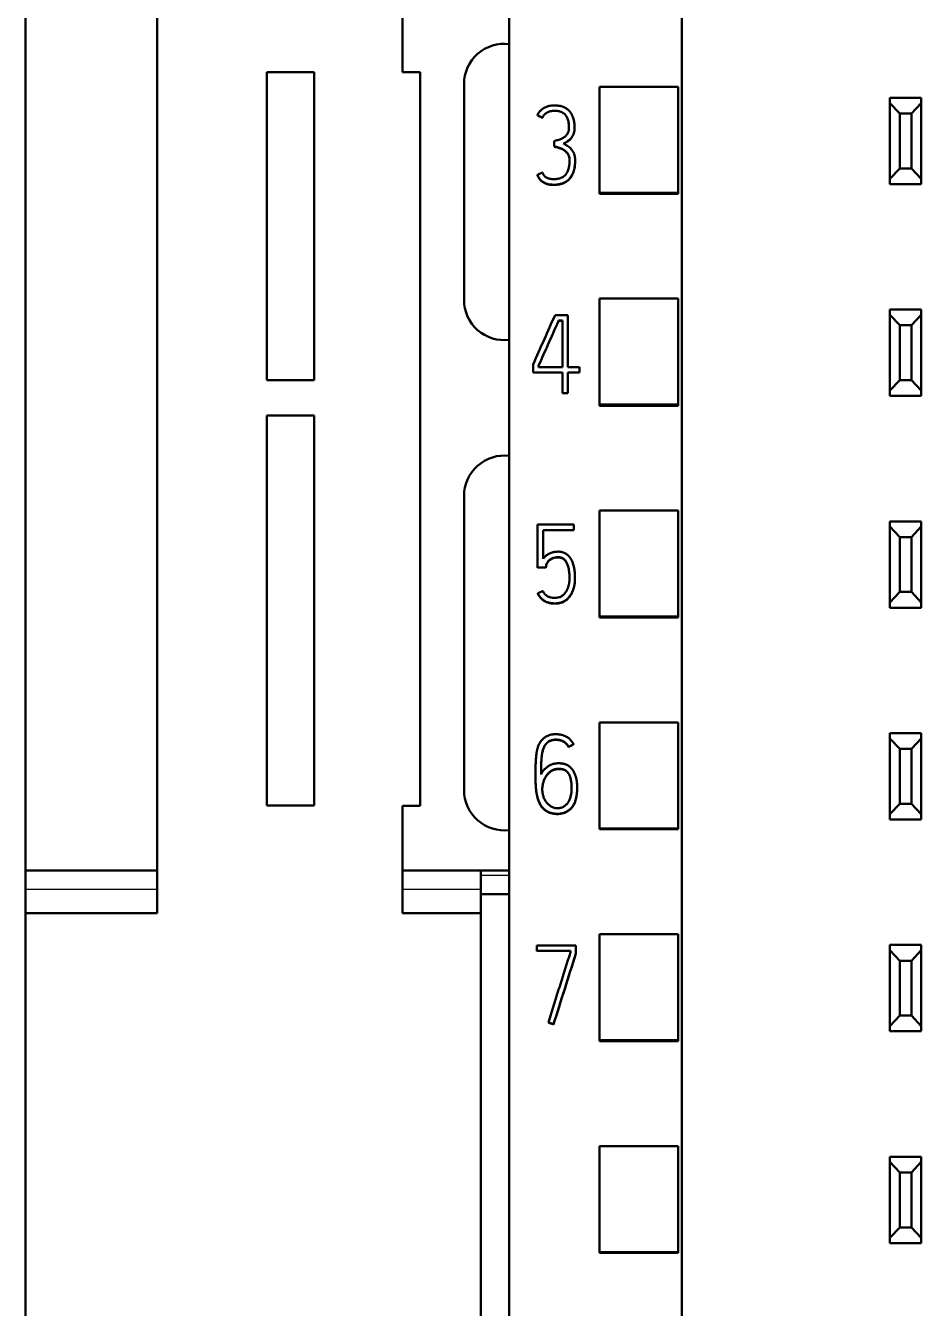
# Model space of a CAD drawing. Header units: millimetres. Extents: x 0 to 594, y 0 to 420.
# Drawn here: x 118.74 to 141.56, y 309.37 to 342.07 of the extents above; entities that cross this region are included whole.
import ezdxf

# ---------------------------------------------------------------- set-up
doc = ezdxf.new("R2010")
doc.units = ezdxf.units.MM
doc.layers.add('1', color=7, linetype='Continuous')

msp = doc.modelspace()

# ---------------------------------------------------------------- linework, layer by layer
at = {"layer": '1', "color": 7, "linetype": 'Continuous', "lineweight": 50}
for p, q in [((131.061, 360.313), (131.061, 246.895)), ((135.461, 358.032), (135.461, 249.217)), ((122.086, 343.624), (122.086, 319.44)), ((128.336, 340.882), (128.336, 343.624)), ((118.736, 342.532), (118.736, 320.532)), ((124.886, 333.035), (124.886, 340.882)), ((124.886, 340.882), (126.086, 340.882)), ((126.086, 340.882), (126.086, 333.035)), ((128.786, 340.882), (128.336, 340.882)), ((128.786, 322.182), (128.786, 340.882)), ((129.907, 340.582), (129.907, 335.082)), ((133.361, 337.81), (133.361, 340.513)), ((135.361, 340.513), (133.361, 340.513)), ((135.361, 337.81), (135.361, 340.513)), ((140.761, 340.232), (141.561, 340.232)), ((140.761, 340.099), (140.761, 340.232)), ((141.561, 340.232), (141.561, 340.099)), ((140.761, 338.166), (140.761, 340.099)), ((141.011, 339.832), (140.761, 340.099)), ((141.311, 339.832), (141.011, 339.832)), ((141.011, 339.832), (141.011, 338.432)), ((141.561, 340.099), (141.311, 339.832)), ((141.311, 338.432), (141.311, 339.832)), ((141.561, 340.099), (141.561, 338.166)), ((131.777, 339.79), (131.777, 339.784)), ((131.905, 339.726), (131.905, 339.72)), ((132.723, 339.472), (132.723, 339.478)), ((132.202, 339.127), (132.202, 339.121)), ((132.21, 338.989), (132.21, 338.982)), ((132.74, 338.622), (132.74, 338.628)), ((131.777, 338.268), (131.777, 338.261)), ((140.761, 338.166), (141.011, 338.432)), ((140.761, 338.032), (140.761, 338.166)), ((141.011, 338.432), (141.311, 338.432)), ((141.311, 338.432), (141.561, 338.166)), ((141.561, 338.166), (141.561, 338.032)), ((141.561, 338.032), (140.761, 338.032)), ((133.361, 337.781), (133.361, 337.81)), ((135.361, 337.81), (133.361, 337.81)), ((135.361, 337.781), (133.361, 337.781)), ((135.361, 337.781), (135.361, 337.81)), ((133.361, 332.409), (133.361, 335.112)), ((135.361, 335.112), (133.361, 335.112)), ((135.361, 332.409), (135.361, 335.112)), ((132.227, 334.693), (132.557, 334.693)), ((132.557, 334.693), (132.557, 333.367)), ((140.761, 334.832), (141.561, 334.832)), ((140.761, 334.699), (140.761, 334.832)), ((141.011, 334.432), (140.761, 334.699)), ((140.761, 332.766), (140.761, 334.699)), ((141.561, 334.699), (141.311, 334.432)), ((141.561, 334.832), (141.561, 334.699)), ((141.561, 334.699), (141.561, 332.766)), ((132.318, 334.555), (132.318, 334.549)), ((132.415, 334.555), (132.318, 334.555)), ((132.318, 334.549), (132.415, 334.549)), ((132.415, 333.367), (132.415, 334.555)), ((141.311, 334.432), (141.011, 334.432)), ((141.011, 334.432), (141.011, 333.032)), ((141.311, 333.032), (141.311, 334.432)), ((131.667, 333.229), (131.667, 333.433)), ((131.805, 333.403), (131.805, 333.367)), ((131.805, 333.367), (132.415, 333.367)), ((132.557, 333.367), (132.851, 333.367)), ((132.851, 333.367), (132.851, 333.229)), ((126.086, 333.035), (124.886, 333.035)), ((132.415, 333.229), (131.667, 333.229)), ((132.415, 332.701), (132.415, 333.229)), ((132.557, 333.229), (132.557, 332.701)), ((132.851, 333.229), (132.557, 333.229)), ((140.761, 332.766), (141.011, 333.032)), ((141.011, 333.032), (141.311, 333.032)), ((141.311, 333.032), (141.561, 332.766)), ((132.557, 332.701), (132.415, 332.701)), ((140.761, 332.632), (140.761, 332.766)), ((141.561, 332.632), (140.761, 332.632)), ((141.561, 332.766), (141.561, 332.632)), ((133.361, 332.381), (133.361, 332.409)), ((135.361, 332.409), (133.361, 332.409)), ((135.361, 332.381), (133.361, 332.381)), ((135.361, 332.381), (135.361, 332.409)), ((124.886, 322.185), (124.886, 332.13)), ((124.886, 332.13), (126.086, 332.13)), ((126.086, 332.13), (126.086, 322.185)), ((129.907, 322.582), (129.907, 330.082)), ((133.361, 327.007), (133.361, 329.71)), ((135.361, 329.71), (133.361, 329.71)), ((135.361, 327.007), (135.361, 329.71)), ((131.783, 329.349), (131.783, 328.254)), ((132.707, 329.349), (131.783, 329.349)), ((132.707, 329.211), (132.707, 329.349)), ((140.761, 329.432), (141.561, 329.432)), ((140.761, 329.299), (140.761, 329.432)), ((141.561, 329.432), (141.561, 329.299)), ((131.922, 328.476), (131.922, 329.211)), ((131.922, 329.211), (132.707, 329.211)), ((132.707, 329.211), (132.707, 329.205)), ((141.011, 329.032), (140.761, 329.299)), ((140.761, 327.366), (140.761, 329.299)), ((141.311, 329.032), (141.011, 329.032)), ((141.011, 329.032), (141.011, 327.632)), ((141.561, 329.299), (141.311, 329.032)), ((141.311, 327.632), (141.311, 329.032)), ((141.561, 329.299), (141.561, 327.366)), ((131.783, 328.254), (131.783, 328.248)), ((131.783, 328.254), (131.994, 328.254)), ((131.994, 328.254), (131.994, 328.248)), ((132.735, 327.99), (132.735, 327.996)), ((131.789, 327.599), (131.789, 327.593)), ((140.761, 327.366), (141.011, 327.632)), ((141.011, 327.632), (141.311, 327.632)), ((141.311, 327.632), (141.561, 327.366)), ((140.761, 327.232), (140.761, 327.366)), ((141.561, 327.232), (140.761, 327.232)), ((141.561, 327.366), (141.561, 327.232)), ((133.361, 326.981), (133.361, 327.007)), ((135.361, 327.007), (133.361, 327.007)), ((135.361, 326.981), (133.361, 326.981)), ((135.361, 326.981), (135.361, 327.007)), ((133.361, 321.606), (133.361, 324.308)), ((135.361, 324.308), (133.361, 324.308)), ((135.361, 321.606), (135.361, 324.308)), ((140.761, 324.032), (141.561, 324.032)), ((140.761, 323.899), (140.761, 324.032)), ((141.011, 323.632), (140.761, 323.899)), ((140.761, 321.966), (140.761, 323.899)), ((141.561, 323.899), (141.311, 323.632)), ((141.561, 324.032), (141.561, 323.899)), ((141.561, 323.899), (141.561, 321.966)), ((132.572, 323.686), (132.572, 323.68)), ((132.7, 323.752), (132.7, 323.746)), ((141.311, 323.632), (141.011, 323.632)), ((141.011, 323.632), (141.011, 322.232)), ((141.311, 322.232), (141.311, 323.632)), ((131.728, 322.948), (131.728, 322.942)), ((132.792, 322.649), (132.792, 322.655)), ((126.086, 322.185), (124.886, 322.185)), ((128.336, 319.44), (128.336, 322.182)), ((128.336, 322.182), (128.786, 322.182)), ((140.761, 321.966), (141.011, 322.232)), ((141.011, 322.232), (141.311, 322.232)), ((141.311, 322.232), (141.561, 321.966)), ((140.761, 321.832), (140.761, 321.966)), ((141.561, 321.832), (140.761, 321.832)), ((141.561, 321.966), (141.561, 321.832)), ((133.361, 321.582), (133.361, 321.606)), ((135.361, 321.606), (133.361, 321.606)), ((135.361, 321.582), (133.361, 321.582)), ((135.361, 321.582), (135.361, 321.606)), ((118.736, 320.532), (118.736, 320.05)), ((122.086, 320.532), (118.736, 320.532)), ((130.336, 320.532), (128.336, 320.532)), ((131.061, 320.532), (130.336, 320.532)), ((130.336, 320.404), (130.336, 319.932)), ((118.736, 320.05), (118.736, 319.44)), ((130.336, 319.932), (130.336, 301.866)), ((131.061, 319.932), (130.336, 319.932)), ((122.086, 319.44), (118.736, 319.44)), ((118.736, 319.44), (118.736, 304.497)), ((130.336, 319.44), (128.336, 319.44)), ((133.361, 316.204), (133.361, 318.906)), ((135.361, 318.906), (133.361, 318.906)), ((135.361, 316.204), (135.361, 318.906)), ((131.759, 318.479), (131.759, 318.62)), ((131.759, 318.62), (132.758, 318.62)), ((132.758, 318.62), (132.758, 318.418)), ((140.761, 318.632), (141.561, 318.632)), ((140.761, 318.499), (140.761, 318.632)), ((141.561, 318.632), (141.561, 318.499)), ((131.759, 318.479), (131.759, 318.473)), ((132.619, 318.479), (131.759, 318.479)), ((132.619, 318.44), (132.619, 318.479)), ((132.758, 318.418), (132.758, 318.412)), ((141.011, 318.232), (140.761, 318.499)), ((140.761, 316.566), (140.761, 318.499)), ((141.311, 318.232), (141.011, 318.232)), ((141.011, 318.232), (141.011, 316.832)), ((141.561, 318.499), (141.311, 318.232)), ((141.311, 316.832), (141.311, 318.232)), ((141.561, 318.499), (141.561, 316.566)), ((132.056, 316.659), (132.056, 316.653)), ((132.189, 316.615), (132.189, 316.608)), ((140.761, 316.566), (141.011, 316.832)), ((141.011, 316.832), (141.311, 316.832)), ((141.311, 316.832), (141.561, 316.566)), ((140.761, 316.432), (140.761, 316.566)), ((141.561, 316.432), (140.761, 316.432)), ((141.561, 316.566), (141.561, 316.432)), ((133.361, 316.182), (133.361, 316.204)), ((135.361, 316.204), (133.361, 316.204)), ((135.361, 316.182), (133.361, 316.182)), ((135.361, 316.182), (135.361, 316.204)), ((133.361, 310.803), (133.361, 313.505)), ((135.361, 313.505), (133.361, 313.505)), ((135.361, 310.803), (135.361, 313.505)), ((140.761, 313.232), (141.561, 313.232)), ((140.761, 313.099), (140.761, 313.232)), ((141.011, 312.832), (140.761, 313.099)), ((140.761, 311.166), (140.761, 313.099)), ((141.561, 313.099), (141.311, 312.832)), ((141.561, 313.232), (141.561, 313.099)), ((141.561, 313.099), (141.561, 311.166)), ((141.311, 312.832), (141.011, 312.832)), ((141.011, 312.832), (141.011, 311.432)), ((141.311, 311.432), (141.311, 312.832)), ((140.761, 311.166), (141.011, 311.432)), ((141.011, 311.432), (141.311, 311.432)), ((141.311, 311.432), (141.561, 311.166)), ((140.761, 311.032), (140.761, 311.166)), ((141.561, 311.032), (140.761, 311.032)), ((141.561, 311.166), (141.561, 311.032)), ((133.361, 310.782), (133.361, 310.803)), ((135.361, 310.803), (133.361, 310.803)), ((135.361, 310.782), (133.361, 310.782)), ((135.361, 310.782), (135.361, 310.803))]:
    msp.add_line(p, q, dxfattribs=at)
at = {"layer": '1', "color": 7, "linetype": 'Continuous', "lineweight": 25}
for p, q in [((131.061, 320.404), (130.336, 320.404)), ((122.086, 320.05), (118.736, 320.05)), ((130.336, 320.05), (128.336, 320.05))]:
    msp.add_line(p, q, dxfattribs=at)
at = {"layer": '1', "color": 7, "linetype": 'Continuous', "lineweight": 50}
for centre, start, end in [((130.936, 340.582), 83.025, 180), ((130.936, 335.082), 180, 276.975), ((130.936, 330.082), 83.025, 180), ((130.936, 322.582), 180, 276.975)]:
    msp.add_arc(centre, 1.029, start, end, dxfattribs=at)
for centre, major_axis, ratio, start_param, end_param in [((118.208, 242.325), (438.421, 990.891), 0.022739, 1.487509, 1.488786), ((127.828, 241.687), (311.804, 993.193), 0.017605, 1.49899, 1.500811), ((127.802, 241.241), (312.699, 996.069), 0.017657, 1.498788, 1.500604)]:
    msp.add_ellipse(centre, major_axis=major_axis, ratio=ratio, start_param=start_param, end_param=end_param, dxfattribs=at)
for points, knots in [([(132.44, 339.063), (132.458, 339.072), (132.476, 339.082), (132.511, 339.101), (132.528, 339.112), (132.553, 339.128), (132.561, 339.134), (132.577, 339.146), (132.584, 339.152), (132.599, 339.165), (132.607, 339.172), (132.621, 339.186), (132.628, 339.194), (132.648, 339.217), (132.659, 339.233), (132.675, 339.259), (132.68, 339.268), (132.688, 339.286), (132.693, 339.296), (132.704, 339.324), (132.709, 339.343), (132.718, 339.382), (132.72, 339.402), (132.723, 339.443), (132.723, 339.463), (132.723, 339.503), (132.723, 339.523), (132.719, 339.583), (132.713, 339.622), (132.7, 339.681), (132.695, 339.701), (132.683, 339.739), (132.668, 339.777), (132.65, 339.812), (132.628, 339.847), (132.617, 339.864), (132.591, 339.895), (132.571, 339.916), (132.548, 339.936), (132.532, 339.948), (132.523, 339.954), (132.481, 339.983), (132.445, 340), (132.396, 340.015), (132.386, 340.018), (132.367, 340.023), (132.337, 340.029), (132.287, 340.036), (132.247, 340.038), (132.207, 340.038), (132.186, 340.038), (132.126, 340.034), (132.087, 340.027), (132.038, 340.013), (132.029, 340.01), (132.01, 340.003), (132, 340), (131.972, 339.987), (131.936, 339.969), (131.903, 339.945), (131.88, 339.926), (131.872, 339.919), (131.857, 339.905), (131.85, 339.898), (131.83, 339.876), (131.818, 339.86), (131.801, 339.835), (131.796, 339.826), (131.786, 339.808), (131.782, 339.799), (131.777, 339.79)], [0, 0, 0, 0, 0.03125, 0.03125, 0.0625, 0.0625, 0.078125, 0.078125, 0.09375, 0.09375, 0.109375, 0.109375, 0.125, 0.125, 0.15625, 0.15625, 0.171875, 0.171875, 0.1875, 0.1875, 0.21875, 0.21875, 0.25, 0.25, 0.28125, 0.28125, 0.3125, 0.3125, 0.375, 0.375, 0.40625, 0.40625, 0.4375, 0.46875, 0.46875, 0.5, 0.5, 0.53125, 0.546875, 0.546875, 0.5625, 0.5625, 0.625, 0.625, 0.640625, 0.640625, 0.65625, 0.6875, 0.71875, 0.71875, 0.75, 0.75, 0.8125, 0.8125, 0.828125, 0.828125, 0.84375, 0.84375, 0.875, 0.90625, 0.90625, 0.921875, 0.921875, 0.9375, 0.9375, 0.96875, 0.96875, 0.984375, 0.984375, 1, 1, 1, 1]), ([(131.905, 339.726), (131.913, 339.741), (131.921, 339.755), (131.939, 339.782), (131.949, 339.795), (131.967, 339.813), (131.973, 339.818), (131.985, 339.829), (131.992, 339.834), (132.005, 339.844), (132.012, 339.849), (132.026, 339.857), (132.033, 339.861), (132.056, 339.872), (132.071, 339.878), (132.103, 339.887), (132.119, 339.891), (132.152, 339.896), (132.168, 339.898), (132.202, 339.9), (132.218, 339.9), (132.268, 339.899), (132.301, 339.896), (132.341, 339.886), (132.349, 339.884), (132.365, 339.879), (132.373, 339.876), (132.396, 339.867), (132.411, 339.86), (132.432, 339.846), (132.439, 339.841), (132.452, 339.831), (132.458, 339.826), (132.476, 339.809), (132.487, 339.797), (132.503, 339.777), (132.507, 339.77), (132.517, 339.757), (132.53, 339.736), (132.541, 339.714), (132.553, 339.683), (132.558, 339.667), (132.567, 339.635), (132.571, 339.619), (132.579, 339.571), (132.581, 339.538), (132.582, 339.489), (132.582, 339.472), (132.581, 339.439), (132.579, 339.423), (132.575, 339.398), (132.574, 339.39), (132.569, 339.374), (132.567, 339.366), (132.558, 339.343), (132.551, 339.328), (132.538, 339.307), (132.533, 339.3), (132.523, 339.287), (132.517, 339.281), (132.506, 339.269), (132.501, 339.263), (132.489, 339.251), (132.482, 339.246), (132.463, 339.23), (132.449, 339.221), (132.421, 339.204), (132.406, 339.196), (132.376, 339.183), (132.361, 339.177), (132.329, 339.166), (132.313, 339.161), (132.266, 339.146), (132.234, 339.136), (132.202, 339.127)], [0, 0, 0, 0, 0.03125, 0.03125, 0.0625, 0.0625, 0.078125, 0.078125, 0.09375, 0.09375, 0.109375, 0.109375, 0.125, 0.125, 0.15625, 0.15625, 0.1875, 0.1875, 0.21875, 0.21875, 0.25, 0.25, 0.3125, 0.3125, 0.328125, 0.328125, 0.34375, 0.34375, 0.375, 0.375, 0.390625, 0.390625, 0.40625, 0.40625, 0.4375, 0.4375, 0.453125, 0.453125, 0.46875, 0.5, 0.5, 0.53125, 0.53125, 0.5625, 0.5625, 0.625, 0.625, 0.65625, 0.65625, 0.6875, 0.6875, 0.703125, 0.703125, 0.71875, 0.71875, 0.75, 0.75, 0.765625, 0.765625, 0.78125, 0.78125, 0.796875, 0.796875, 0.8125, 0.8125, 0.84375, 0.84375, 0.875, 0.875, 0.90625, 0.90625, 0.9375, 0.9375, 1, 1, 1, 1]), ([(132.582, 339.483), (132.582, 339.487), (132.582, 339.492), (132.582, 339.529), (132.579, 339.561), (132.572, 339.604), (132.57, 339.615), (132.568, 339.626)], [0, 0, 0, 0, 0.087818, 0.087818, 0.771228, 0.771228, 1, 1, 1, 1]), ([(132.629, 339.189), (132.618, 339.177), (132.606, 339.165), (132.586, 339.147), (132.578, 339.141), (132.562, 339.128), (132.554, 339.122), (132.529, 339.106), (132.511, 339.096), (132.476, 339.076), (132.459, 339.066), (132.44, 339.057)], [0, 0, 0, 0, 0.218648, 0.218648, 0.348874, 0.348874, 0.479099, 0.479099, 0.739549, 0.739549, 1, 1, 1, 1]), ([(131.777, 338.268), (131.786, 338.248), (131.796, 338.23), (131.817, 338.193), (131.828, 338.176), (131.848, 338.151), (131.855, 338.143), (131.869, 338.128), (131.877, 338.121), (131.901, 338.101), (131.918, 338.088), (131.946, 338.072), (131.955, 338.068), (131.974, 338.058), (131.984, 338.054), (132.013, 338.043), (132.033, 338.036), (132.074, 338.026), (132.095, 338.023), (132.137, 338.018), (132.158, 338.017), (132.2, 338.016), (132.221, 338.016), (132.262, 338.019), (132.283, 338.021), (132.315, 338.025), (132.325, 338.027), (132.346, 338.031), (132.356, 338.033), (132.387, 338.041), (132.407, 338.048), (132.436, 338.059), (132.446, 338.063), (132.465, 338.072), (132.474, 338.077), (132.502, 338.092), (132.519, 338.104), (132.553, 338.129), (132.568, 338.143), (132.598, 338.173), (132.611, 338.189), (132.636, 338.223), (132.648, 338.241), (132.663, 338.268), (132.668, 338.278), (132.677, 338.297), (132.681, 338.306), (132.701, 338.355), (132.713, 338.395), (132.725, 338.456), (132.729, 338.477), (132.734, 338.518), (132.736, 338.539), (132.739, 338.581), (132.74, 338.602), (132.74, 338.643), (132.74, 338.664), (132.737, 338.706), (132.734, 338.726), (132.727, 338.757), (132.725, 338.768), (132.719, 338.788), (132.715, 338.798), (132.704, 338.828), (132.695, 338.847), (132.679, 338.874), (132.673, 338.883), (132.661, 338.901), (132.654, 338.909), (132.634, 338.933), (132.619, 338.948), (132.586, 338.975), (132.569, 338.987), (132.533, 339.011), (132.515, 339.022), (132.478, 339.043), (132.459, 339.053), (132.44, 339.063)], [0, 0, 0, 0, 0.03125, 0.03125, 0.0625, 0.0625, 0.078125, 0.078125, 0.09375, 0.09375, 0.125, 0.125, 0.140625, 0.140625, 0.15625, 0.15625, 0.1875, 0.1875, 0.21875, 0.21875, 0.25, 0.25, 0.28125, 0.28125, 0.3125, 0.3125, 0.328125, 0.328125, 0.34375, 0.34375, 0.375, 0.375, 0.390625, 0.390625, 0.40625, 0.40625, 0.4375, 0.4375, 0.46875, 0.46875, 0.5, 0.5, 0.53125, 0.53125, 0.546875, 0.546875, 0.5625, 0.5625, 0.625, 0.625, 0.65625, 0.65625, 0.6875, 0.6875, 0.71875, 0.71875, 0.75, 0.75, 0.78125, 0.78125, 0.796875, 0.796875, 0.8125, 0.8125, 0.84375, 0.84375, 0.859375, 0.859375, 0.875, 0.875, 0.90625, 0.90625, 0.9375, 0.9375, 0.96875, 0.96875, 1, 1, 1, 1]), ([(132.21, 338.989), (132.244, 338.983), (132.278, 338.975), (132.327, 338.961), (132.344, 338.956), (132.376, 338.944), (132.392, 338.938), (132.415, 338.926), (132.423, 338.922), (132.438, 338.914), (132.445, 338.909), (132.467, 338.896), (132.481, 338.885), (132.501, 338.868), (132.507, 338.862), (132.519, 338.85), (132.525, 338.844), (132.542, 338.824), (132.552, 338.81), (132.565, 338.788), (132.569, 338.78), (132.576, 338.764), (132.579, 338.756), (132.588, 338.732), (132.592, 338.715), (132.597, 338.681), (132.598, 338.664), (132.599, 338.629), (132.599, 338.612), (132.596, 338.561), (132.592, 338.527), (132.583, 338.476), (132.58, 338.459), (132.572, 338.426), (132.567, 338.409), (132.556, 338.376), (132.549, 338.36), (132.538, 338.337), (132.534, 338.329), (132.526, 338.314), (132.521, 338.307), (132.497, 338.271), (132.473, 338.246), (132.438, 338.22), (132.431, 338.215), (132.416, 338.206), (132.409, 338.202), (132.385, 338.191), (132.369, 338.184), (132.336, 338.174), (132.319, 338.17), (132.285, 338.163), (132.251, 338.159), (132.217, 338.157), (132.182, 338.157), (132.165, 338.158), (132.13, 338.161), (132.113, 338.163), (132.079, 338.17), (132.062, 338.174), (132.03, 338.187), (132.015, 338.195), (131.993, 338.209), (131.986, 338.215), (131.973, 338.226), (131.967, 338.232), (131.955, 338.245), (131.949, 338.251), (131.939, 338.265), (131.934, 338.272), (131.92, 338.294), (131.912, 338.31), (131.905, 338.326)], [0, 0, 0, 0, 0.0625, 0.0625, 0.09375, 0.09375, 0.125, 0.125, 0.140625, 0.140625, 0.15625, 0.15625, 0.1875, 0.1875, 0.203125, 0.203125, 0.21875, 0.21875, 0.25, 0.25, 0.265625, 0.265625, 0.28125, 0.28125, 0.3125, 0.3125, 0.34375, 0.34375, 0.375, 0.375, 0.4375, 0.4375, 0.46875, 0.46875, 0.5, 0.5, 0.53125, 0.53125, 0.546875, 0.546875, 0.5625, 0.5625, 0.625, 0.625, 0.640625, 0.640625, 0.65625, 0.65625, 0.6875, 0.6875, 0.71875, 0.71875, 0.75, 0.78125, 0.78125, 0.8125, 0.8125, 0.84375, 0.84375, 0.875, 0.875, 0.90625, 0.90625, 0.921875, 0.921875, 0.9375, 0.9375, 0.953125, 0.953125, 0.96875, 0.96875, 1, 1, 1, 1]), ([(132.599, 338.625), (132.599, 338.63), (132.599, 338.635), (132.598, 338.649), (132.598, 338.658), (132.597, 338.675), (132.596, 338.684), (132.592, 338.709), (132.588, 338.726), (132.579, 338.75), (132.576, 338.758), (132.569, 338.774), (132.565, 338.781), (132.551, 338.804), (132.541, 338.818), (132.519, 338.844), (132.507, 338.857), (132.481, 338.879), (132.467, 338.889), (132.438, 338.908), (132.423, 338.916), (132.392, 338.932), (132.376, 338.938), (132.344, 338.95), (132.327, 338.955), (132.278, 338.969), (132.244, 338.977), (132.21, 338.982)], [0, 0, 0, 0, 0.026635, 0.026635, 0.070879, 0.070879, 0.115123, 0.115123, 0.20361, 0.20361, 0.247854, 0.247854, 0.292098, 0.292098, 0.380586, 0.380586, 0.469074, 0.469074, 0.557561, 0.557561, 0.646049, 0.646049, 0.734537, 0.734537, 0.823025, 0.823025, 1, 1, 1, 1]), ([(132.735, 338.52), (132.734, 338.511), (132.733, 338.503), (132.729, 338.474), (132.726, 338.453), (132.713, 338.392), (132.702, 338.352), (132.683, 338.304), (132.678, 338.294), (132.669, 338.275), (132.665, 338.266), (132.649, 338.238), (132.638, 338.22), (132.614, 338.186), (132.6, 338.17), (132.578, 338.147), (132.571, 338.14), (132.555, 338.125), (132.547, 338.119), (132.522, 338.099), (132.504, 338.088), (132.477, 338.072), (132.468, 338.067), (132.448, 338.058), (132.439, 338.054), (132.389, 338.034), (132.349, 338.024), (132.286, 338.015), (132.265, 338.013), (132.223, 338.01), (132.202, 338.01), (132.159, 338.011), (132.138, 338.012), (132.107, 338.015), (132.096, 338.017), (132.075, 338.02), (132.065, 338.022), (132.034, 338.03), (132.014, 338.036), (131.985, 338.048), (131.975, 338.052), (131.956, 338.061), (131.946, 338.066), (131.919, 338.082), (131.901, 338.094), (131.877, 338.114), (131.87, 338.122), (131.855, 338.137), (131.848, 338.145), (131.828, 338.17), (131.817, 338.187), (131.796, 338.224), (131.786, 338.242), (131.777, 338.261)], [0, 0, 0, 0, 0.018898, 0.018898, 0.065617, 0.065617, 0.159055, 0.159055, 0.182415, 0.182415, 0.205774, 0.205774, 0.252494, 0.252494, 0.299213, 0.299213, 0.322572, 0.322572, 0.345932, 0.345932, 0.392651, 0.392651, 0.416011, 0.416011, 0.43937, 0.43937, 0.532809, 0.532809, 0.579528, 0.579528, 0.626247, 0.626247, 0.672966, 0.672966, 0.696326, 0.696326, 0.719685, 0.719685, 0.766404, 0.766404, 0.789764, 0.789764, 0.813123, 0.813123, 0.859843, 0.859843, 0.883202, 0.883202, 0.906562, 0.906562, 0.953281, 0.953281, 1, 1, 1, 1]), ([(132.318, 334.555), (132.308, 334.531), (132.297, 334.507), (132.276, 334.459), (132.266, 334.435), (132.234, 334.363), (132.213, 334.315), (132.17, 334.218), (132.149, 334.17), (132.106, 334.074), (132.085, 334.026), (132.042, 333.93), (132.02, 333.882), (131.977, 333.786), (131.956, 333.738), (131.913, 333.642), (131.892, 333.594), (131.86, 333.523), (131.849, 333.499), (131.832, 333.463), (131.827, 333.451), (131.816, 333.427), (131.811, 333.415), (131.805, 333.403)], [0, 0, 0, 0, 0.0625, 0.0625, 0.125, 0.125, 0.25, 0.25, 0.375, 0.375, 0.5, 0.5, 0.625, 0.625, 0.75, 0.75, 0.875, 0.875, 0.9375, 0.9375, 0.96875, 0.96875, 1, 1, 1, 1]), ([(131.805, 333.397), (131.811, 333.409), (131.816, 333.421), (131.827, 333.444), (131.832, 333.456), (131.849, 333.492), (131.86, 333.516), (131.892, 333.588), (131.913, 333.636), (131.956, 333.732), (131.977, 333.78), (132.02, 333.876), (132.042, 333.924), (132.085, 334.02), (132.106, 334.068), (132.149, 334.164), (132.17, 334.212), (132.213, 334.308), (132.234, 334.357), (132.266, 334.429), (132.276, 334.453), (132.297, 334.501), (132.308, 334.525), (132.318, 334.549)], [0, 0, 0, 0, 0.03125, 0.03125, 0.0625, 0.0625, 0.125, 0.125, 0.25, 0.25, 0.375, 0.375, 0.5, 0.5, 0.625, 0.625, 0.75, 0.75, 0.875, 0.875, 0.9375, 0.9375, 1, 1, 1, 1]), ([(131.789, 327.599), (131.801, 327.573), (131.814, 327.547), (131.839, 327.512), (131.847, 327.5), (131.866, 327.478), (131.876, 327.467), (131.898, 327.448), (131.909, 327.439), (131.932, 327.421), (131.944, 327.413), (131.969, 327.398), (131.982, 327.392), (132.008, 327.379), (132.022, 327.374), (132.05, 327.365), (132.064, 327.361), (132.092, 327.354), (132.106, 327.351), (132.135, 327.347), (132.15, 327.346), (132.172, 327.345), (132.179, 327.344), (132.194, 327.343), (132.201, 327.343), (132.223, 327.342), (132.238, 327.342), (132.267, 327.343), (132.281, 327.344), (132.311, 327.347), (132.325, 327.35), (132.354, 327.356), (132.368, 327.36), (132.41, 327.373), (132.437, 327.385), (132.475, 327.407), (132.488, 327.415), (132.512, 327.432), (132.523, 327.441), (132.545, 327.46), (132.556, 327.47), (132.576, 327.492), (132.585, 327.503), (132.612, 327.538), (132.628, 327.562), (132.649, 327.601), (132.656, 327.614), (132.668, 327.64), (132.674, 327.654), (132.69, 327.695), (132.699, 327.722), (132.714, 327.779), (132.72, 327.807), (132.726, 327.85), (132.728, 327.865), (132.731, 327.894), (132.732, 327.908), (132.734, 327.952), (132.735, 327.981), (132.734, 328.04), (132.732, 328.098), (132.726, 328.155), (132.719, 328.213), (132.714, 328.242), (132.704, 328.285), (132.701, 328.299), (132.693, 328.327), (132.689, 328.342), (132.675, 328.383), (132.665, 328.41), (132.645, 328.45), (132.638, 328.463), (132.623, 328.488), (132.615, 328.5), (132.59, 328.536), (132.571, 328.558), (132.526, 328.597), (132.501, 328.613), (132.462, 328.633), (132.448, 328.638), (132.42, 328.647), (132.405, 328.651), (132.377, 328.656), (132.362, 328.658), (132.332, 328.661), (132.318, 328.661), (132.288, 328.661), (132.274, 328.66), (132.244, 328.657), (132.23, 328.656), (132.201, 328.651), (132.187, 328.648), (132.158, 328.641), (132.144, 328.637), (132.116, 328.627), (132.102, 328.622), (132.076, 328.609), (132.063, 328.603), (132.037, 328.587), (132.025, 328.579), (132.001, 328.561), (131.99, 328.552), (131.969, 328.532), (131.959, 328.521), (131.939, 328.499), (131.93, 328.488), (131.922, 328.476)], [0, 0, 0, 0, 0.03125, 0.03125, 0.046875, 0.046875, 0.0625, 0.0625, 0.078125, 0.078125, 0.09375, 0.09375, 0.109375, 0.109375, 0.125, 0.125, 0.140625, 0.140625, 0.15625, 0.15625, 0.171875, 0.171875, 0.179688, 0.179688, 0.1875, 0.1875, 0.203125, 0.203125, 0.21875, 0.21875, 0.234375, 0.234375, 0.25, 0.25, 0.28125, 0.28125, 0.296875, 0.296875, 0.3125, 0.3125, 0.328125, 0.328125, 0.34375, 0.34375, 0.375, 0.375, 0.390625, 0.390625, 0.40625, 0.40625, 0.4375, 0.4375, 0.46875, 0.46875, 0.484375, 0.484375, 0.5, 0.5, 0.53125, 0.53125, 0.5625, 0.59375, 0.59375, 0.625, 0.625, 0.640625, 0.640625, 0.65625, 0.65625, 0.6875, 0.6875, 0.703125, 0.703125, 0.71875, 0.71875, 0.75, 0.75, 0.78125, 0.78125, 0.796875, 0.796875, 0.8125, 0.8125, 0.828125, 0.828125, 0.84375, 0.84375, 0.859375, 0.859375, 0.875, 0.875, 0.890625, 0.890625, 0.90625, 0.90625, 0.921875, 0.921875, 0.9375, 0.9375, 0.953125, 0.953125, 0.96875, 0.96875, 0.984375, 0.984375, 1, 1, 1, 1]), ([(131.994, 328.254), (131.995, 328.278), (131.998, 328.3), (132.007, 328.334), (132.01, 328.345), (132.02, 328.366), (132.025, 328.376), (132.037, 328.395), (132.044, 328.405), (132.059, 328.423), (132.067, 328.431), (132.084, 328.446), (132.093, 328.454), (132.112, 328.467), (132.122, 328.473), (132.142, 328.485), (132.152, 328.49), (132.173, 328.499), (132.184, 328.503), (132.218, 328.513), (132.24, 328.517), (132.275, 328.52), (132.286, 328.52), (132.309, 328.52), (132.321, 328.519), (132.344, 328.517), (132.355, 328.515), (132.372, 328.512), (132.378, 328.51), (132.389, 328.507), (132.395, 328.505), (132.411, 328.499), (132.421, 328.495), (132.441, 328.483), (132.45, 328.475), (132.468, 328.46), (132.476, 328.452), (132.49, 328.434), (132.497, 328.424), (132.516, 328.395), (132.526, 328.374), (132.544, 328.332), (132.551, 328.31), (132.571, 328.244), (132.58, 328.199), (132.589, 328.131), (132.591, 328.108), (132.593, 328.062), (132.594, 328.039), (132.595, 327.971), (132.594, 327.925), (132.585, 327.857), (132.581, 327.835), (132.574, 327.801), (132.571, 327.79), (132.565, 327.767), (132.562, 327.756), (132.55, 327.724), (132.542, 327.702), (132.526, 327.671), (132.521, 327.661), (132.509, 327.641), (132.502, 327.631), (132.482, 327.603), (132.467, 327.586), (132.443, 327.562), (132.434, 327.554), (132.416, 327.54), (132.406, 327.533), (132.386, 327.521), (132.376, 327.515), (132.355, 327.506), (132.344, 327.502), (132.311, 327.491), (132.288, 327.487), (132.253, 327.484), (132.242, 327.483), (132.218, 327.483), (132.207, 327.483), (132.172, 327.484), (132.149, 327.486), (132.115, 327.493), (132.104, 327.496), (132.082, 327.503), (132.071, 327.508), (132.039, 327.522), (132.019, 327.534), (131.992, 327.555), (131.983, 327.563), (131.966, 327.58), (131.951, 327.597), (131.938, 327.616), (131.926, 327.636), (131.921, 327.647), (131.916, 327.657)], [0, 0, 0, 0, 0.03125, 0.03125, 0.046875, 0.046875, 0.0625, 0.0625, 0.078125, 0.078125, 0.09375, 0.09375, 0.109375, 0.109375, 0.125, 0.125, 0.140625, 0.140625, 0.15625, 0.15625, 0.1875, 0.1875, 0.203125, 0.203125, 0.21875, 0.21875, 0.234375, 0.234375, 0.242187, 0.242187, 0.25, 0.25, 0.265625, 0.265625, 0.28125, 0.28125, 0.296875, 0.296875, 0.3125, 0.3125, 0.34375, 0.34375, 0.375, 0.375, 0.4375, 0.4375, 0.46875, 0.46875, 0.5, 0.5, 0.5625, 0.5625, 0.59375, 0.59375, 0.609375, 0.609375, 0.625, 0.625, 0.65625, 0.65625, 0.671875, 0.671875, 0.6875, 0.6875, 0.71875, 0.71875, 0.734375, 0.734375, 0.75, 0.75, 0.765625, 0.765625, 0.78125, 0.78125, 0.8125, 0.8125, 0.828125, 0.828125, 0.84375, 0.84375, 0.875, 0.875, 0.890625, 0.890625, 0.90625, 0.90625, 0.9375, 0.9375, 0.953125, 0.953125, 0.96875, 0.984375, 0.984375, 1, 1, 1, 1]), ([(132.595, 327.992), (132.595, 327.998), (132.595, 328.004), (132.594, 328.032), (132.594, 328.055), (132.591, 328.101), (132.589, 328.123), (132.583, 328.169), (132.579, 328.191), (132.57, 328.237), (132.565, 328.259), (132.555, 328.292), (132.551, 328.303), (132.544, 328.325), (132.539, 328.336), (132.526, 328.368), (132.516, 328.388), (132.497, 328.417), (132.491, 328.427), (132.476, 328.445), (132.468, 328.453), (132.451, 328.469), (132.442, 328.476), (132.422, 328.488), (132.411, 328.493), (132.39, 328.501), (132.379, 328.504), (132.356, 328.509), (132.344, 328.511), (132.321, 328.513), (132.31, 328.514), (132.287, 328.514), (132.275, 328.513), (132.252, 328.511), (132.241, 328.51), (132.218, 328.506), (132.196, 328.5), (132.174, 328.493), (132.153, 328.484), (132.142, 328.479), (132.112, 328.462), (132.093, 328.448), (132.068, 328.425), (132.06, 328.417), (132.044, 328.399), (132.038, 328.39), (132.025, 328.371), (132.02, 328.36), (132.011, 328.339), (132.007, 328.328), (132.001, 328.306), (131.999, 328.294), (131.995, 328.271), (131.994, 328.26), (131.994, 328.248)], [0, 0, 0, 0, 0.015899, 0.015899, 0.077406, 0.077406, 0.138912, 0.138912, 0.200418, 0.200418, 0.261925, 0.261925, 0.292678, 0.292678, 0.323431, 0.323431, 0.384937, 0.384937, 0.41569, 0.41569, 0.446443, 0.446443, 0.477197, 0.477197, 0.50795, 0.50795, 0.538703, 0.538703, 0.569456, 0.569456, 0.600209, 0.600209, 0.630962, 0.630962, 0.661715, 0.661715, 0.692469, 0.723222, 0.723222, 0.753975, 0.753975, 0.815481, 0.815481, 0.846234, 0.846234, 0.876987, 0.876987, 0.907741, 0.907741, 0.938494, 0.938494, 0.969247, 0.969247, 1, 1, 1, 1]), ([(132.735, 327.99), (132.735, 327.969), (132.734, 327.947), (132.732, 327.897), (132.729, 327.868), (132.723, 327.825), (132.721, 327.811), (132.715, 327.782), (132.712, 327.767), (132.702, 327.725), (132.693, 327.697), (132.672, 327.642), (132.66, 327.616), (132.632, 327.564), (132.617, 327.539), (132.591, 327.504), (132.581, 327.492), (132.562, 327.471), (132.552, 327.46), (132.519, 327.43), (132.495, 327.413), (132.458, 327.39), (132.445, 327.383), (132.418, 327.371), (132.404, 327.365), (132.362, 327.351), (132.334, 327.344), (132.29, 327.338), (132.275, 327.337), (132.246, 327.336), (132.231, 327.336), (132.202, 327.337), (132.187, 327.338), (132.158, 327.339), (132.143, 327.34), (132.114, 327.344), (132.1, 327.346), (132.071, 327.353), (132.056, 327.357), (132.028, 327.366), (132.015, 327.371), (131.988, 327.382), (131.975, 327.389), (131.949, 327.404), (131.936, 327.412), (131.912, 327.43), (131.901, 327.439), (131.879, 327.458), (131.869, 327.469), (131.849, 327.491), (131.84, 327.503), (131.815, 327.54), (131.801, 327.566), (131.789, 327.593)], [0, 0, 0, 0, 0.044434, 0.044434, 0.104157, 0.104157, 0.134018, 0.134018, 0.16388, 0.16388, 0.223602, 0.223602, 0.283325, 0.283325, 0.343048, 0.343048, 0.37291, 0.37291, 0.402771, 0.402771, 0.462494, 0.462494, 0.492355, 0.492355, 0.522217, 0.522217, 0.58194, 0.58194, 0.611801, 0.611801, 0.641663, 0.641663, 0.671524, 0.671524, 0.701386, 0.701386, 0.731247, 0.731247, 0.761108, 0.761108, 0.79097, 0.79097, 0.820831, 0.820831, 0.850693, 0.850693, 0.880554, 0.880554, 0.910416, 0.910416, 0.940277, 0.940277, 1, 1, 1, 1]), ([(132.7, 323.752), (132.685, 323.777), (132.669, 323.801), (132.643, 323.835), (132.633, 323.846), (132.614, 323.868), (132.603, 323.878), (132.571, 323.907), (132.548, 323.924), (132.51, 323.945), (132.498, 323.952), (132.471, 323.964), (132.458, 323.969), (132.417, 323.984), (132.389, 323.991), (132.346, 323.999), (132.332, 324.001), (132.303, 324.004), (132.289, 324.005), (132.245, 324.008), (132.217, 324.007), (132.174, 324.004), (132.159, 324.002), (132.131, 323.997), (132.116, 323.994), (132.074, 323.983), (132.047, 323.972), (132.009, 323.953), (131.996, 323.946), (131.972, 323.93), (131.96, 323.921), (131.926, 323.894), (131.905, 323.874), (131.877, 323.841), (131.868, 323.83), (131.851, 323.806), (131.843, 323.794), (131.822, 323.757), (131.81, 323.731), (131.789, 323.676), (131.781, 323.649), (131.767, 323.593), (131.762, 323.565), (131.753, 323.509), (131.749, 323.481), (131.74, 323.395), (131.736, 323.338), (131.731, 323.223), (131.73, 323.166), (131.728, 322.994), (131.727, 322.879), (131.733, 322.736), (131.734, 322.708), (131.738, 322.651), (131.741, 322.622), (131.75, 322.537), (131.759, 322.48), (131.775, 322.41), (131.779, 322.396), (131.787, 322.368), (131.791, 322.354), (131.805, 322.313), (131.816, 322.286), (131.834, 322.247), (131.84, 322.234), (131.854, 322.209), (131.862, 322.196), (131.886, 322.16), (131.904, 322.137), (131.934, 322.106), (131.945, 322.096), (131.967, 322.078), (131.979, 322.069), (132.015, 322.045), (132.041, 322.032), (132.081, 322.015), (132.095, 322.01), (132.122, 322.001), (132.136, 321.997), (132.178, 321.986), (132.207, 321.982), (132.25, 321.978), (132.265, 321.977), (132.294, 321.977), (132.308, 321.977), (132.352, 321.98), (132.38, 321.984), (132.422, 321.995), (132.436, 321.999), (132.464, 322.008), (132.477, 322.013), (132.517, 322.031), (132.542, 322.045), (132.578, 322.07), (132.59, 322.078), (132.612, 322.097), (132.623, 322.107), (132.654, 322.138), (132.672, 322.16), (132.695, 322.196), (132.703, 322.209), (132.716, 322.235), (132.722, 322.248), (132.739, 322.288), (132.747, 322.316), (132.758, 322.357), (132.762, 322.372), (132.767, 322.4), (132.77, 322.414), (132.777, 322.457), (132.781, 322.486), (132.79, 322.572), (132.793, 322.629), (132.791, 322.715), (132.789, 322.743), (132.782, 322.801), (132.777, 322.829), (132.765, 322.887), (132.758, 322.915), (132.739, 322.97), (132.729, 322.997), (132.704, 323.05), (132.69, 323.076), (132.657, 323.123), (132.638, 323.145), (132.605, 323.176), (132.594, 323.185), (132.57, 323.202), (132.558, 323.209), (132.532, 323.223), (132.518, 323.229), (132.491, 323.239), (132.477, 323.244), (132.435, 323.255), (132.406, 323.26), (132.362, 323.264), (132.347, 323.265), (132.318, 323.266), (132.303, 323.266), (132.259, 323.263), (132.23, 323.259), (132.187, 323.249), (132.173, 323.245), (132.145, 323.236), (132.132, 323.231), (132.092, 323.213), (132.067, 323.199), (132.031, 323.174), (132.019, 323.165), (131.996, 323.146), (131.985, 323.137), (131.954, 323.107), (131.935, 323.085), (131.9, 323.037), (131.884, 323.012), (131.87, 322.986)], [0, 0, 0, 0, 0.015625, 0.015625, 0.023438, 0.023438, 0.03125, 0.03125, 0.046875, 0.046875, 0.054688, 0.054688, 0.0625, 0.0625, 0.078125, 0.078125, 0.085938, 0.085938, 0.09375, 0.09375, 0.109375, 0.109375, 0.117188, 0.117188, 0.125, 0.125, 0.140625, 0.140625, 0.148438, 0.148438, 0.15625, 0.15625, 0.171875, 0.171875, 0.179688, 0.179688, 0.1875, 0.1875, 0.203125, 0.203125, 0.21875, 0.21875, 0.234375, 0.234375, 0.25, 0.25, 0.28125, 0.28125, 0.3125, 0.3125, 0.375, 0.375, 0.390625, 0.390625, 0.40625, 0.40625, 0.4375, 0.4375, 0.445313, 0.445313, 0.453125, 0.453125, 0.46875, 0.46875, 0.476563, 0.476563, 0.484375, 0.484375, 0.5, 0.5, 0.507813, 0.507813, 0.515625, 0.515625, 0.53125, 0.53125, 0.539063, 0.539063, 0.546875, 0.546875, 0.5625, 0.5625, 0.570313, 0.570313, 0.578125, 0.578125, 0.59375, 0.59375, 0.601563, 0.601563, 0.609375, 0.609375, 0.625, 0.625, 0.632813, 0.632813, 0.640625, 0.640625, 0.65625, 0.65625, 0.664063, 0.664063, 0.671875, 0.671875, 0.6875, 0.6875, 0.695313, 0.695313, 0.703125, 0.703125, 0.71875, 0.71875, 0.75, 0.75, 0.765625, 0.765625, 0.78125, 0.78125, 0.796875, 0.796875, 0.8125, 0.8125, 0.828125, 0.828125, 0.84375, 0.84375, 0.851563, 0.851563, 0.859375, 0.859375, 0.867188, 0.867188, 0.875, 0.875, 0.890625, 0.890625, 0.898438, 0.898438, 0.90625, 0.90625, 0.921875, 0.921875, 0.929688, 0.929688, 0.9375, 0.9375, 0.953125, 0.953125, 0.960938, 0.960938, 0.96875, 0.96875, 0.984375, 0.984375, 1, 1, 1, 1]), ([(131.87, 322.986), (131.87, 323.047), (131.871, 323.108), (131.873, 323.199), (131.874, 323.23), (131.876, 323.29), (131.878, 323.321), (131.881, 323.381), (131.884, 323.412), (131.891, 323.472), (131.895, 323.502), (131.904, 323.547), (131.907, 323.562), (131.915, 323.592), (131.919, 323.607), (131.933, 323.651), (131.945, 323.68), (131.963, 323.713), (131.967, 323.72), (131.975, 323.733), (131.979, 323.74), (131.993, 323.759), (132.003, 323.771), (132.019, 323.787), (132.025, 323.793), (132.036, 323.803), (132.042, 323.808), (132.061, 323.822), (132.075, 323.829), (132.095, 323.839), (132.102, 323.843), (132.117, 323.848), (132.124, 323.85), (132.147, 323.857), (132.162, 323.86), (132.193, 323.865), (132.208, 323.867), (132.239, 323.868), (132.254, 323.869), (132.285, 323.868), (132.301, 323.866), (132.331, 323.862), (132.354, 323.858), (132.376, 323.851), (132.391, 323.846), (132.398, 323.843), (132.42, 323.834), (132.434, 323.828), (132.461, 323.812), (132.473, 323.803), (132.492, 323.789), (132.498, 323.784), (132.509, 323.773), (132.515, 323.768), (132.53, 323.751), (132.54, 323.739), (132.557, 323.713), (132.565, 323.7), (132.572, 323.686)], [0, 0, 0, 0, 0.125, 0.125, 0.1875, 0.1875, 0.25, 0.25, 0.3125, 0.3125, 0.375, 0.375, 0.40625, 0.40625, 0.4375, 0.4375, 0.5, 0.5, 0.515625, 0.515625, 0.53125, 0.53125, 0.5625, 0.5625, 0.578125, 0.578125, 0.59375, 0.59375, 0.625, 0.625, 0.640625, 0.640625, 0.65625, 0.65625, 0.6875, 0.6875, 0.71875, 0.71875, 0.75, 0.75, 0.78125, 0.78125, 0.8125, 0.828125, 0.828125, 0.84375, 0.84375, 0.875, 0.875, 0.90625, 0.90625, 0.921875, 0.921875, 0.9375, 0.9375, 0.96875, 0.96875, 1, 1, 1, 1]), ([(132.572, 323.68), (132.558, 323.707), (132.541, 323.733), (132.515, 323.761), (132.509, 323.767), (132.498, 323.777), (132.492, 323.782), (132.474, 323.797), (132.461, 323.805), (132.435, 323.821), (132.421, 323.828), (132.392, 323.84), (132.378, 323.845), (132.348, 323.853), (132.333, 323.856), (132.302, 323.86), (132.287, 323.861), (132.241, 323.863), (132.21, 323.861), (132.164, 323.854), (132.149, 323.851), (132.119, 323.843), (132.105, 323.838), (132.077, 323.825), (132.063, 323.817), (132.038, 323.799), (132.027, 323.789), (132.005, 323.767), (131.995, 323.755), (131.977, 323.73), (131.969, 323.717), (131.954, 323.69), (131.947, 323.677), (131.935, 323.648), (131.93, 323.634), (131.916, 323.59), (131.908, 323.56), (131.896, 323.5), (131.891, 323.47), (131.884, 323.409), (131.882, 323.379), (131.878, 323.317), (131.876, 323.287), (131.874, 323.225), (131.873, 323.195), (131.871, 323.103), (131.87, 323.041), (131.87, 322.98)], [0, 0, 0, 0, 0.0625, 0.0625, 0.078125, 0.078125, 0.09375, 0.09375, 0.125, 0.125, 0.15625, 0.15625, 0.1875, 0.1875, 0.21875, 0.21875, 0.25, 0.25, 0.3125, 0.3125, 0.34375, 0.34375, 0.375, 0.375, 0.40625, 0.40625, 0.4375, 0.4375, 0.46875, 0.46875, 0.5, 0.5, 0.53125, 0.53125, 0.5625, 0.5625, 0.625, 0.625, 0.6875, 0.6875, 0.75, 0.75, 0.8125, 0.8125, 0.875, 0.875, 1, 1, 1, 1]), ([(132.143, 323.08), (132.169, 323.095), (132.196, 323.105), (132.239, 323.116), (132.254, 323.118), (132.283, 323.122), (132.312, 323.125), (132.342, 323.125), (132.371, 323.123), (132.386, 323.121), (132.415, 323.116), (132.429, 323.113), (132.457, 323.104), (132.471, 323.098), (132.497, 323.083), (132.508, 323.075), (132.531, 323.056), (132.541, 323.045), (132.559, 323.022), (132.568, 323.01), (132.583, 322.985), (132.589, 322.972), (132.607, 322.932), (132.617, 322.904), (132.627, 322.862), (132.63, 322.848), (132.636, 322.819), (132.638, 322.804), (132.643, 322.761), (132.645, 322.732), (132.647, 322.674), (132.648, 322.645), (132.646, 322.558), (132.641, 322.5), (132.623, 322.414), (132.616, 322.385), (132.601, 322.344), (132.595, 322.33), (132.583, 322.304), (132.576, 322.291), (132.552, 322.254), (132.534, 322.231), (132.508, 322.205), (132.502, 322.2), (132.491, 322.191), (132.485, 322.186), (132.468, 322.173), (132.456, 322.165), (132.43, 322.151), (132.417, 322.145), (132.389, 322.134), (132.361, 322.126), (132.332, 322.121), (132.303, 322.119), (132.288, 322.119), (132.258, 322.12), (132.244, 322.122), (132.215, 322.127), (132.201, 322.131), (132.158, 322.145), (132.132, 322.159), (132.096, 322.183), (132.084, 322.192), (132.062, 322.211), (132.04, 322.231), (132.021, 322.253), (132.003, 322.276), (131.994, 322.288), (131.97, 322.325), (131.956, 322.351), (131.939, 322.391), (131.934, 322.405), (131.925, 322.433), (131.921, 322.447), (131.911, 322.49), (131.907, 322.518), (131.903, 322.562), (131.902, 322.576), (131.902, 322.606), (131.902, 322.62), (131.904, 322.664), (131.908, 322.693), (131.919, 322.75), (131.926, 322.778), (131.94, 322.82), (131.946, 322.834), (131.957, 322.861), (131.963, 322.874), (131.983, 322.912), (131.999, 322.937), (132.024, 322.972), (132.033, 322.984), (132.052, 323.006), (132.062, 323.017), (132.094, 323.047), (132.117, 323.065), (132.143, 323.08)], [0, 0, 0, 0, 0.03125, 0.03125, 0.046875, 0.046875, 0.0625, 0.078125, 0.078125, 0.09375, 0.09375, 0.109375, 0.109375, 0.125, 0.125, 0.140625, 0.140625, 0.15625, 0.15625, 0.171875, 0.171875, 0.1875, 0.1875, 0.21875, 0.21875, 0.234375, 0.234375, 0.25, 0.25, 0.28125, 0.28125, 0.3125, 0.3125, 0.375, 0.375, 0.40625, 0.40625, 0.421875, 0.421875, 0.4375, 0.4375, 0.46875, 0.46875, 0.476562, 0.476562, 0.484375, 0.484375, 0.5, 0.5, 0.515625, 0.515625, 0.53125, 0.546875, 0.546875, 0.5625, 0.5625, 0.578125, 0.578125, 0.59375, 0.59375, 0.625, 0.625, 0.640625, 0.640625, 0.65625, 0.671875, 0.671875, 0.6875, 0.6875, 0.71875, 0.71875, 0.734375, 0.734375, 0.75, 0.75, 0.78125, 0.78125, 0.796875, 0.796875, 0.8125, 0.8125, 0.84375, 0.84375, 0.875, 0.875, 0.890625, 0.890625, 0.90625, 0.90625, 0.9375, 0.9375, 0.953125, 0.953125, 0.96875, 0.96875, 1, 1, 1, 1]), ([(132.564, 323.009), (132.559, 323.016), (132.554, 323.022), (132.54, 323.04), (132.53, 323.051), (132.513, 323.065), (132.507, 323.069), (132.495, 323.078), (132.489, 323.082), (132.47, 323.092), (132.456, 323.098), (132.428, 323.107), (132.414, 323.11), (132.385, 323.115), (132.37, 323.117), (132.341, 323.118), (132.327, 323.119), (132.283, 323.117), (132.254, 323.113), (132.211, 323.102), (132.197, 323.098), (132.176, 323.09), (132.17, 323.087), (132.156, 323.081), (132.15, 323.077), (132.143, 323.074)], [0, 0, 0, 0, 0.053747, 0.053747, 0.148372, 0.148372, 0.195685, 0.195685, 0.242998, 0.242998, 0.337623, 0.337623, 0.432248, 0.432248, 0.526874, 0.526874, 0.621499, 0.621499, 0.810749, 0.810749, 0.905375, 0.905375, 0.952687, 0.952687, 1, 1, 1, 1]), ([(132.792, 322.65), (132.792, 322.604), (132.789, 322.558), (132.781, 322.483), (132.778, 322.455), (132.771, 322.412), (132.768, 322.398), (132.762, 322.369), (132.759, 322.355), (132.748, 322.313), (132.74, 322.285), (132.723, 322.245), (132.717, 322.232), (132.704, 322.206), (132.697, 322.193), (132.674, 322.156), (132.656, 322.134), (132.625, 322.103), (132.615, 322.093), (132.593, 322.074), (132.581, 322.065), (132.545, 322.041), (132.52, 322.026), (132.48, 322.008), (132.467, 322.003), (132.439, 321.993), (132.425, 321.989), (132.383, 321.979), (132.354, 321.974), (132.311, 321.971), (132.296, 321.97), (132.267, 321.971), (132.253, 321.971), (132.209, 321.975), (132.181, 321.98), (132.138, 321.99), (132.124, 321.994), (132.096, 322.003), (132.083, 322.008), (132.043, 322.025), (132.017, 322.038), (131.987, 322.057), (131.981, 322.062), (131.969, 322.07), (131.964, 322.075), (131.946, 322.088), (131.936, 322.098), (131.905, 322.129), (131.887, 322.151), (131.863, 322.188), (131.856, 322.2), (131.842, 322.226), (131.835, 322.239), (131.817, 322.278), (131.806, 322.304), (131.788, 322.359), (131.78, 322.387), (131.766, 322.443), (131.76, 322.471), (131.751, 322.528), (131.743, 322.585), (131.738, 322.642), (131.734, 322.699), (131.733, 322.728), (131.729, 322.818), (131.728, 322.88), (131.728, 322.942)], [0, 0, 0, 0, 0.061961, 0.061961, 0.100808, 0.100808, 0.120232, 0.120232, 0.139655, 0.139655, 0.178502, 0.178502, 0.197926, 0.197926, 0.217349, 0.217349, 0.256196, 0.256196, 0.27562, 0.27562, 0.295043, 0.295043, 0.33389, 0.33389, 0.353314, 0.353314, 0.372737, 0.372737, 0.411584, 0.411584, 0.431008, 0.431008, 0.450431, 0.450431, 0.489278, 0.489278, 0.508702, 0.508702, 0.528125, 0.528125, 0.566972, 0.566972, 0.576684, 0.576684, 0.586396, 0.586396, 0.605819, 0.605819, 0.644666, 0.644666, 0.66409, 0.66409, 0.683513, 0.683513, 0.72236, 0.72236, 0.761207, 0.761207, 0.800054, 0.800054, 0.838901, 0.877748, 0.877748, 0.916595, 0.916595, 1, 1, 1, 1]), ([(132.143, 323.074), (132.117, 323.059), (132.094, 323.041), (132.063, 323.011), (132.053, 323), (132.033, 322.978), (132.024, 322.967), (131.999, 322.931), (131.983, 322.906), (131.963, 322.868), (131.957, 322.854), (131.946, 322.827), (131.94, 322.814), (131.926, 322.772), (131.919, 322.744), (131.911, 322.701), (131.908, 322.687), (131.905, 322.658), (131.904, 322.643), (131.902, 322.618), (131.902, 322.607), (131.902, 322.596)], [0, 0, 0, 0, 0.157122, 0.157122, 0.235682, 0.235682, 0.314243, 0.314243, 0.471365, 0.471365, 0.549925, 0.549925, 0.628486, 0.628486, 0.785608, 0.785608, 0.864168, 0.864168, 0.942729, 0.942729, 1, 1, 1, 1]), ([(132.056, 316.659), (132.103, 316.807), (132.15, 316.956), (132.22, 317.179), (132.243, 317.253), (132.29, 317.401), (132.313, 317.476), (132.348, 317.587), (132.36, 317.624), (132.383, 317.698), (132.395, 317.735), (132.43, 317.847), (132.454, 317.921), (132.5, 318.07), (132.524, 318.144), (132.559, 318.255), (132.571, 318.292), (132.589, 318.348), (132.595, 318.366), (132.604, 318.394), (132.607, 318.403), (132.613, 318.422), (132.616, 318.431), (132.619, 318.44)], [0, 0, 0, 0, 0.25, 0.25, 0.375, 0.375, 0.5, 0.5, 0.5625, 0.5625, 0.625, 0.625, 0.75, 0.75, 0.875, 0.875, 0.9375, 0.9375, 0.96875, 0.96875, 0.984375, 0.984375, 1, 1, 1, 1])]:
    msp.add_open_spline(points, degree=3, knots=knots, dxfattribs=at)
for points, weights in [([(131.777, 339.79), (131.841, 339.758), (131.905, 339.726)], [0.499999912253, 0.500000087747, 0.499999912253]), ([(131.905, 339.72), (131.841, 339.752), (131.777, 339.784)], [0.500000224201, 0.499999775799, 0.500000224201]), ([(132.202, 339.127), (132.206, 339.058), (132.21, 338.989)], [0.499999997003, 0.500000002997, 0.499999997003]), ([(132.21, 338.982), (132.206, 339.052), (132.202, 339.121)], [0.500000007963, 0.499999992037, 0.500000007963]), ([(131.905, 338.326), (131.841, 338.297), (131.777, 338.268)], [0.499999977862, 0.500000022138, 0.499999977862]), ([(131.916, 327.657), (131.852, 327.628), (131.789, 327.599)], [0.499999672742, 0.500000327258, 0.499999672742]), ([(132.572, 323.686), (132.636, 323.719), (132.7, 323.752)], [0.500000013726, 0.499999986274, 0.500000013726]), ([(132.7, 323.746), (132.636, 323.713), (132.572, 323.68)], [0.499999887703, 0.500000112297, 0.499999887703]), ([(132.189, 316.615), (132.123, 316.637), (132.056, 316.659)], [0.50000090382, 0.49999909618, 0.50000090382]), ([(132.056, 316.653), (132.123, 316.631), (132.189, 316.608)], [0.500000438463, 0.499999561537, 0.500000438463])]:
    msp.add_rational_spline(points, weights, degree=2, dxfattribs=at)
msp.add_open_spline([(130.336, 320.532), (130.336, 320.532), (130.336, 320.523), (130.336, 320.48), (130.336, 320.432), (130.336, 320.404)], degree=3, dxfattribs=at)

doc.saveas('drawing.dxf')
